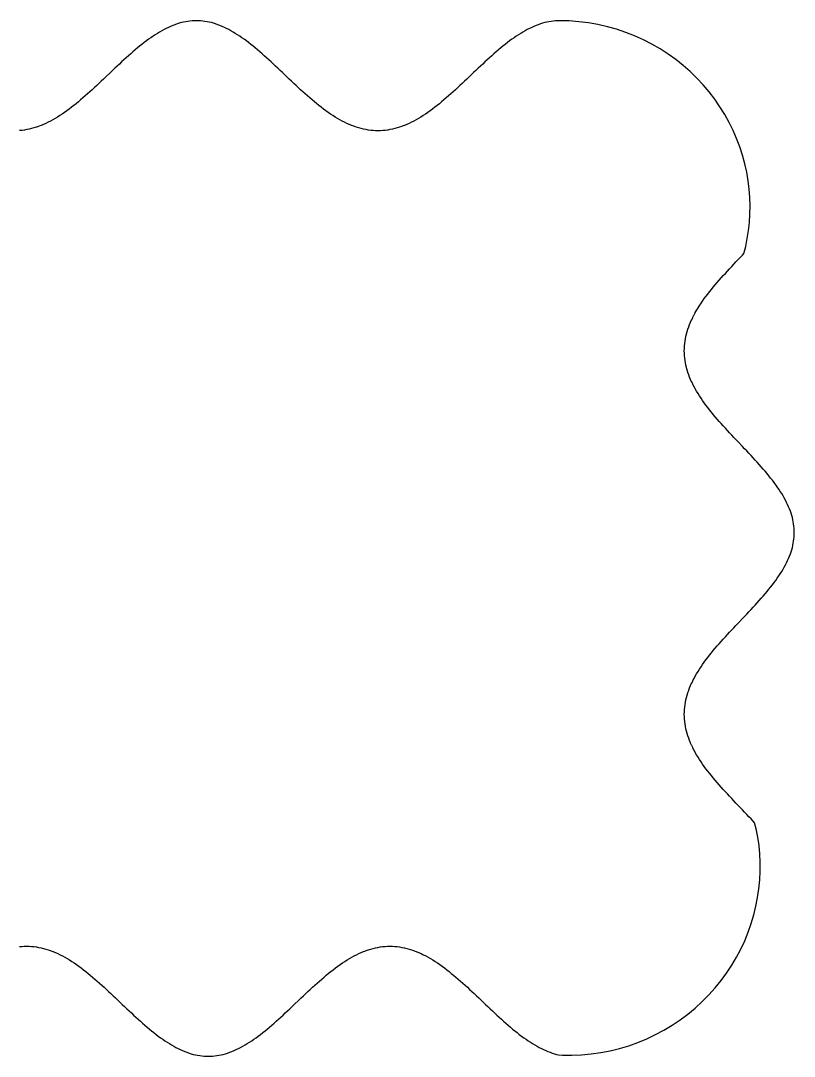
# Model space of a CAD drawing. Header units: metres. Extents: x -16.8 to 67.6, y -16.8 to 41.8.
# Drawn here: x 25.4 to 67.6, y -16.8 to 39.7 of the extents above; entities that cross this region are included whole.
import ezdxf

# ---------------------------------------------------------------- set-up
doc = ezdxf.new("R2010")
doc.units = ezdxf.units.M

msp = doc.modelspace()

# ---------------------------------------------------------------- linework, layer by layer
for p, q in [((34.1662, 39.5537), (34.0482, 39.5211)), ((34.2832, 39.5818), (34.1662, 39.5537)), ((34.4002, 39.6057), (34.2832, 39.5818)), ((34.5172, 39.6252), (34.4002, 39.6057)), ((34.6334, 39.6404), (34.5172, 39.6252)), ((34.7502, 39.6512), (34.6334, 39.6404)), ((34.8668, 39.6578), (34.7502, 39.6512)), ((34.983, 39.6599), (34.8668, 39.6578)), ((35.0993, 39.6578), (34.983, 39.6599)), ((35.2159, 39.6512), (35.0993, 39.6578)), ((35.3326, 39.6404), (35.2159, 39.6512)), ((35.4489, 39.6252), (35.3326, 39.6404)), ((35.5659, 39.6057), (35.4489, 39.6252)), ((35.6829, 39.5818), (35.5659, 39.6057)), ((35.7999, 39.5537), (35.6829, 39.5818)), ((35.9175, 39.5212), (35.7999, 39.5537)), ((53.9832, 39.5537), (53.8651, 39.5211)), ((54.1001, 39.5818), (53.9832, 39.5537)), ((54.2172, 39.6057), (54.1001, 39.5818)), ((54.3342, 39.6252), (54.2172, 39.6057)), ((54.4504, 39.6404), (54.3342, 39.6252)), ((54.5671, 39.6512), (54.4504, 39.6404)), ((54.6837, 39.6578), (54.5671, 39.6512)), ((54.7994, 39.6599), (54.6837, 39.6578)), ((55.3263, 39.6468), (54.7994, 39.6599)), ((55.8517, 39.6074), (55.3263, 39.6468)), ((56.3735, 39.542), (55.8517, 39.6074)), ((56.8915, 39.4506), (56.3735, 39.542)), ((32.8589, 38.9712), (32.7379, 38.8947)), ((32.9789, 39.0435), (32.8589, 38.9712)), ((33.0987, 39.1123), (32.9789, 39.0435)), ((33.2191, 39.1778), (33.0987, 39.1123)), ((33.3378, 39.2387), (33.2191, 39.1778)), ((33.4573, 39.2961), (33.3378, 39.2387)), ((33.576, 39.3494), (33.4573, 39.2961)), ((33.6944, 39.3985), (33.576, 39.3494)), ((33.8128, 39.4436), (33.6944, 39.3985)), ((33.9313, 39.4847), (33.8128, 39.4436)), ((34.0482, 39.5211), (33.9313, 39.4847)), ((36.0352, 39.4845), (35.9175, 39.5212)), ((36.1533, 39.4436), (36.0352, 39.4845)), ((36.2717, 39.3985), (36.1533, 39.4436)), ((36.39, 39.3494), (36.2717, 39.3985)), ((36.5088, 39.2961), (36.39, 39.3494)), ((36.6283, 39.2387), (36.5088, 39.2961)), ((36.747, 39.1778), (36.6283, 39.2387)), ((36.8674, 39.1123), (36.747, 39.1778)), ((36.9872, 39.0435), (36.8674, 39.1123)), ((37.1071, 38.9712), (36.9872, 39.0435)), ((37.2281, 38.8947), (37.1071, 38.9712)), ((52.6759, 38.9712), (52.5549, 38.8947)), ((52.7958, 39.0435), (52.6759, 38.9712)), ((52.9156, 39.1123), (52.7958, 39.0435)), ((53.036, 39.1778), (52.9156, 39.1123)), ((53.1548, 39.2387), (53.036, 39.1778)), ((53.2742, 39.2961), (53.1548, 39.2387)), ((53.393, 39.3494), (53.2742, 39.2961)), ((53.5113, 39.3985), (53.393, 39.3494)), ((53.6297, 39.4436), (53.5113, 39.3985)), ((53.7482, 39.4847), (53.6297, 39.4436)), ((53.8651, 39.5211), (53.7482, 39.4847)), ((57.4033, 39.3337), (56.8915, 39.4506)), ((57.9081, 39.1917), (57.4033, 39.3337)), ((58.4044, 39.0249), (57.9081, 39.1917)), ((58.8907, 38.8341), (58.4044, 39.0249)), ((32.1323, 38.4647), (32.0105, 38.3697)), ((32.2543, 38.5573), (32.1323, 38.4647)), ((32.3755, 38.6463), (32.2543, 38.5573)), ((32.4964, 38.7323), (32.3755, 38.6463)), ((32.6176, 38.8154), (32.4964, 38.7323)), ((32.7379, 38.8947), (32.6176, 38.8154)), ((37.3485, 38.8154), (37.2281, 38.8947)), ((37.4697, 38.7323), (37.3485, 38.8154)), ((37.5906, 38.6463), (37.4697, 38.7323)), ((37.7117, 38.5573), (37.5906, 38.6463)), ((37.8338, 38.4647), (37.7117, 38.5573)), ((37.9556, 38.3697), (37.8338, 38.4647)), ((51.9492, 38.4647), (51.8275, 38.3697)), ((52.0713, 38.5573), (51.9492, 38.4647)), ((52.1925, 38.6463), (52.0713, 38.5573)), ((52.3134, 38.7323), (52.1925, 38.6463)), ((52.4345, 38.8154), (52.3134, 38.7323)), ((52.5549, 38.8947), (52.4345, 38.8154)), ((59.3661, 38.6198), (58.8907, 38.8341)), ((59.8286, 38.3829), (59.3661, 38.6198)), ((31.3988, 37.8573), (31.2772, 37.7496)), ((31.5219, 37.9646), (31.3988, 37.8573)), ((31.6441, 38.0692), (31.5219, 37.9646)), ((31.7671, 38.1723), (31.6441, 38.0692)), ((31.8888, 38.2722), (31.7671, 38.1723)), ((32.0105, 38.3697), (31.8888, 38.2722)), ((38.0773, 38.2722), (37.9556, 38.3697)), ((38.1989, 38.1723), (38.0773, 38.2722)), ((38.322, 38.0692), (38.1989, 38.1723)), ((38.4441, 37.9646), (38.322, 38.0692)), ((38.5673, 37.8573), (38.4441, 37.9646)), ((38.689, 37.7495), (38.5673, 37.8573)), ((51.2157, 37.8573), (51.0941, 37.7496)), ((51.3389, 37.9646), (51.2157, 37.8573)), ((51.4611, 38.0692), (51.3389, 37.9646)), ((51.5841, 38.1723), (51.4611, 38.0692)), ((51.7058, 38.2722), (51.5841, 38.1723)), ((51.8275, 38.3697), (51.7058, 38.2722)), ((60.278, 38.1238), (59.8286, 38.3829)), ((60.7124, 37.8438), (60.278, 38.1238)), ((61.1308, 37.5438), (60.7124, 37.8438)), ((30.7842, 37.2987), (30.6609, 37.1833)), ((30.9074, 37.4132), (30.7842, 37.2987)), ((31.0312, 37.5271), (30.9074, 37.4132)), ((31.1533, 37.6383), (31.0312, 37.5271)), ((31.2772, 37.7496), (31.1533, 37.6383)), ((38.8127, 37.6383), (38.689, 37.7495)), ((38.9348, 37.5271), (38.8127, 37.6383)), ((39.0587, 37.4132), (38.9348, 37.5271)), ((39.1819, 37.2987), (39.0587, 37.4132)), ((39.3052, 37.1833), (39.1819, 37.2987)), ((50.6012, 37.2987), (50.4779, 37.1833)), ((50.7243, 37.4132), (50.6012, 37.2987)), ((50.8482, 37.5271), (50.7243, 37.4132)), ((50.9703, 37.6383), (50.8482, 37.5271)), ((51.0941, 37.7496), (50.9703, 37.6383)), ((61.5326, 37.2245), (61.1308, 37.5438)), ((30.2904, 36.8327), (30.0426, 36.5972)), ((30.414, 36.9501), (30.2904, 36.8327)), ((30.5375, 37.067), (30.414, 36.9501)), ((30.6609, 37.1833), (30.5375, 37.067)), ((39.4286, 37.067), (39.3052, 37.1833)), ((39.5521, 36.9501), (39.4286, 37.067)), ((39.6757, 36.8327), (39.5521, 36.9501)), ((39.9233, 36.5973), (39.6757, 36.8327)), ((50.1073, 36.8327), (49.8596, 36.5972)), ((50.2309, 36.9501), (50.1073, 36.8327)), ((50.3545, 37.067), (50.2309, 36.9501)), ((50.4779, 37.1833), (50.3545, 37.067)), ((61.9167, 36.8871), (61.5326, 37.2245)), ((62.2819, 36.5329), (61.9167, 36.8871)), ((29.6701, 36.2447), (29.5456, 36.1282)), ((29.7944, 36.3618), (29.6701, 36.2447)), ((29.9186, 36.4794), (29.7944, 36.3618)), ((30.0426, 36.5972), (29.9186, 36.4794)), ((40.0473, 36.4796), (39.9233, 36.5973)), ((40.1714, 36.3621), (40.0473, 36.4796)), ((40.2955, 36.2451), (40.1714, 36.3621)), ((40.4199, 36.1287), (40.2955, 36.2451)), ((49.487, 36.2447), (49.3626, 36.1282)), ((49.6113, 36.3618), (49.487, 36.2447)), ((49.7355, 36.4794), (49.6113, 36.3618)), ((49.8596, 36.5972), (49.7355, 36.4794)), ((62.628, 36.1625), (62.2819, 36.5329)), ((62.9536, 35.7779), (62.628, 36.1625)), ((29.0467, 35.6719), (28.9216, 35.5612)), ((29.1716, 35.7842), (29.0467, 35.6719)), ((29.2964, 35.8978), (29.1716, 35.7842)), ((29.4211, 36.0125), (29.2964, 35.8978)), ((29.5456, 36.1282), (29.4211, 36.0125)), ((40.5443, 36.0131), (40.4199, 36.1287)), ((40.6688, 35.8985), (40.5443, 36.0131)), ((40.7935, 35.785), (40.6688, 35.8985)), ((40.9183, 35.6729), (40.7935, 35.785)), ((41.0432, 35.5622), (40.9183, 35.6729)), ((48.8636, 35.6719), (48.7386, 35.5612)), ((48.9886, 35.7842), (48.8636, 35.6719)), ((49.1134, 35.8978), (48.9886, 35.7842)), ((49.2381, 36.0125), (49.1134, 35.8978)), ((49.3626, 36.1282), (49.2381, 36.0125)), ((63.2586, 35.3795), (62.9536, 35.7779)), ((28.294, 35.0356), (28.168, 34.9373)), ((28.4198, 35.1364), (28.294, 35.0356)), ((28.5455, 35.2395), (28.4198, 35.1364)), ((28.6711, 35.3448), (28.5455, 35.2395)), ((28.7964, 35.4521), (28.6711, 35.3448)), ((28.9216, 35.5612), (28.7964, 35.4521)), ((41.1683, 35.4532), (41.0432, 35.5622)), ((41.2935, 35.3461), (41.1683, 35.4532)), ((41.4189, 35.2409), (41.2935, 35.3461)), ((41.5444, 35.1379), (41.4189, 35.2409)), ((41.6701, 35.0372), (41.5444, 35.1379)), ((41.7959, 34.939), (41.6701, 35.0372)), ((48.111, 35.0356), (47.9849, 34.9373)), ((48.2368, 35.1364), (48.111, 35.0356)), ((48.3625, 35.2395), (48.2368, 35.1364)), ((48.488, 35.3448), (48.3625, 35.2395)), ((48.6134, 35.4521), (48.488, 35.3448)), ((48.7386, 35.5612), (48.6134, 35.4521)), ((63.5422, 34.969), (63.2586, 35.3795)), ((27.5347, 34.4879), (27.4108, 34.4097)), ((27.5379, 34.4901), (27.5347, 34.4879)), ((27.6618, 34.5717), (27.5379, 34.4901)), ((27.6648, 34.5737), (27.6618, 34.5717)), ((27.7886, 34.6586), (27.6648, 34.5737)), ((27.7914, 34.6606), (27.7886, 34.6586)), ((27.9153, 34.7487), (27.7914, 34.6606)), ((27.9179, 34.7505), (27.9153, 34.7487)), ((28.0441, 34.8434), (27.9179, 34.7505)), ((28.168, 34.9373), (28.0441, 34.8434)), ((41.922, 34.8434), (41.7959, 34.939)), ((42.0482, 34.7505), (41.922, 34.8434)), ((42.0508, 34.7487), (42.0482, 34.7505)), ((42.1747, 34.6606), (42.0508, 34.7487)), ((42.1774, 34.6586), (42.1747, 34.6606)), ((42.3013, 34.5737), (42.1774, 34.6586)), ((42.3043, 34.5717), (42.3013, 34.5737)), ((42.4282, 34.4901), (42.3043, 34.5717)), ((42.4314, 34.4879), (42.4282, 34.4901)), ((42.5553, 34.4097), (42.4314, 34.4879)), ((47.3516, 34.4879), (47.2278, 34.4097)), ((47.3549, 34.4901), (47.3516, 34.4879)), ((47.4787, 34.5717), (47.3549, 34.4901)), ((47.4817, 34.5737), (47.4787, 34.5717)), ((47.6056, 34.6586), (47.4817, 34.5737)), ((47.6084, 34.6606), (47.6056, 34.6586)), ((47.7322, 34.7487), (47.6084, 34.6606)), ((47.7348, 34.7505), (47.7322, 34.7487)), ((47.8611, 34.8434), (47.7348, 34.7505)), ((47.9849, 34.9373), (47.8611, 34.8434)), ((63.804, 34.5475), (63.5422, 34.969)), ((64.0433, 34.1168), (63.804, 34.5475)), ((26.3786, 33.8994), (26.2548, 33.8564)), ((26.3844, 33.9015), (26.3786, 33.8994)), ((26.5082, 33.9487), (26.3844, 33.9015)), ((26.5137, 33.9508), (26.5082, 33.9487)), ((26.6375, 34.0022), (26.5137, 33.9508)), ((26.6427, 34.0045), (26.6375, 34.0022)), ((26.7665, 34.06), (26.6427, 34.0045)), ((26.7714, 34.0623), (26.7665, 34.06)), ((26.8952, 34.1218), (26.7714, 34.0623)), ((26.8998, 34.1241), (26.8952, 34.1218)), ((27.0237, 34.1876), (26.8998, 34.1241)), ((27.028, 34.1899), (27.0237, 34.1876)), ((27.1518, 34.2572), (27.028, 34.1899)), ((27.1558, 34.2595), (27.1518, 34.2572)), ((27.2797, 34.3306), (27.1558, 34.2595)), ((27.2834, 34.3328), (27.2797, 34.3306)), ((27.4073, 34.4075), (27.2834, 34.3328)), ((27.4108, 34.4097), (27.4073, 34.4075)), ((42.5588, 34.4075), (42.5553, 34.4097)), ((42.6826, 34.3328), (42.5588, 34.4075)), ((42.6864, 34.3306), (42.6826, 34.3328)), ((42.8102, 34.2595), (42.6864, 34.3306)), ((42.8143, 34.2572), (42.8102, 34.2595)), ((42.9381, 34.1899), (42.8143, 34.2572)), ((42.9424, 34.1876), (42.9381, 34.1899)), ((43.0663, 34.1241), (42.9424, 34.1876)), ((43.0708, 34.1218), (43.0663, 34.1241)), ((43.1947, 34.0623), (43.0708, 34.1218)), ((43.1996, 34.06), (43.1947, 34.0623)), ((43.3234, 34.0045), (43.1996, 34.06)), ((43.3286, 34.0022), (43.3234, 34.0045)), ((43.4524, 33.9508), (43.3286, 34.0022)), ((43.4579, 33.9487), (43.4524, 33.9508)), ((43.5817, 33.9015), (43.4579, 33.9487)), ((43.5875, 33.8994), (43.5817, 33.9015)), ((43.7113, 33.8564), (43.5875, 33.8994)), ((46.1956, 33.8994), (46.0717, 33.8564)), ((46.2013, 33.9015), (46.1956, 33.8994)), ((46.3252, 33.9487), (46.2013, 33.9015)), ((46.3306, 33.9508), (46.3252, 33.9487)), ((46.4545, 34.0022), (46.3306, 33.9508)), ((46.4596, 34.0045), (46.4545, 34.0022)), ((46.5835, 34.06), (46.4596, 34.0045)), ((46.5883, 34.0623), (46.5835, 34.06)), ((46.7122, 34.1218), (46.5883, 34.0623)), ((46.7168, 34.1241), (46.7122, 34.1218)), ((46.8406, 34.1876), (46.7168, 34.1241)), ((46.8449, 34.1899), (46.8406, 34.1876)), ((46.9688, 34.2572), (46.8449, 34.1899)), ((46.9728, 34.2595), (46.9688, 34.2572)), ((47.0966, 34.3306), (46.9728, 34.2595)), ((47.1004, 34.3328), (47.0966, 34.3306)), ((47.2243, 34.4075), (47.1004, 34.3328)), ((47.2278, 34.4097), (47.2243, 34.4075)), ((64.2604, 33.6771), (64.0433, 34.1168)), ((25.4647, 33.6816), (25.3408, 33.6701)), ((25.472, 33.6825), (25.4647, 33.6816)), ((25.5958, 33.6986), (25.472, 33.6825)), ((25.603, 33.6997), (25.5958, 33.6986)), ((25.7268, 33.7204), (25.603, 33.6997)), ((25.7338, 33.7217), (25.7268, 33.7204)), ((25.8577, 33.7469), (25.7338, 33.7217)), ((25.8644, 33.7484), (25.8577, 33.7469)), ((25.9882, 33.7782), (25.8644, 33.7484)), ((25.9948, 33.7798), (25.9882, 33.7782)), ((26.1186, 33.814), (25.9948, 33.7798)), ((26.1249, 33.8159), (26.1186, 33.814)), ((26.2488, 33.8545), (26.1249, 33.8159)), ((26.2548, 33.8564), (26.2488, 33.8545)), ((43.7173, 33.8545), (43.7113, 33.8564)), ((43.8412, 33.8159), (43.7173, 33.8545)), ((43.8474, 33.814), (43.8412, 33.8159)), ((43.9713, 33.7798), (43.8474, 33.814)), ((43.9778, 33.7782), (43.9713, 33.7798)), ((44.1017, 33.7484), (43.9778, 33.7782)), ((44.1084, 33.7469), (44.1017, 33.7484)), ((44.2323, 33.7217), (44.1084, 33.7469)), ((44.2393, 33.7204), (44.2323, 33.7217)), ((44.3631, 33.6997), (44.2393, 33.7204)), ((44.3702, 33.6986), (44.3631, 33.6997)), ((44.4941, 33.6825), (44.3702, 33.6986)), ((44.5014, 33.6816), (44.4941, 33.6825)), ((44.6252, 33.6701), (44.5014, 33.6816)), ((44.6326, 33.6696), (44.6252, 33.6701)), ((44.7565, 33.6626), (44.6326, 33.6696)), ((44.7639, 33.6623), (44.7565, 33.6626)), ((44.8878, 33.66), (44.7639, 33.6623)), ((44.8952, 33.66), (44.8878, 33.66)), ((45.0191, 33.6623), (44.8952, 33.66)), ((45.0266, 33.6626), (45.0191, 33.6623)), ((45.1504, 33.6696), (45.0266, 33.6626)), ((45.1578, 33.6701), (45.1504, 33.6696)), ((45.2816, 33.6816), (45.1578, 33.6701)), ((45.2889, 33.6825), (45.2816, 33.6816)), ((45.4128, 33.6986), (45.2889, 33.6825)), ((45.4199, 33.6997), (45.4128, 33.6986)), ((45.5438, 33.7204), (45.4199, 33.6997)), ((45.5508, 33.7217), (45.5438, 33.7204)), ((45.6746, 33.7469), (45.5508, 33.7217)), ((45.6813, 33.7484), (45.6746, 33.7469)), ((45.8052, 33.7782), (45.6813, 33.7484)), ((45.8117, 33.7798), (45.8052, 33.7782)), ((45.9356, 33.814), (45.8117, 33.7798)), ((45.9419, 33.8159), (45.9356, 33.814)), ((46.0657, 33.8545), (45.9419, 33.8159)), ((46.0717, 33.8564), (46.0657, 33.8545)), ((64.4547, 33.2307), (64.2604, 33.6771)), ((64.6259, 32.7786), (64.4547, 33.2307)), ((64.7743, 32.3217), (64.6259, 32.7786)), ((64.8996, 31.8624), (64.7743, 32.3217)), ((65.0022, 31.4002), (64.8996, 31.8624)), ((65.082, 30.9379), (65.0022, 31.4002)), ((65.1393, 30.4761), (65.082, 30.9379)), ((65.1747, 30.0157), (65.1393, 30.4761)), ((65.1882, 29.5586), (65.1747, 30.0157)), ((65.1805, 29.1054), (65.1882, 29.5586)), ((65.152, 28.6571), (65.1805, 29.1054)), ((65.1033, 28.2145), (65.152, 28.6571)), ((64.9479, 27.3518), (65.035, 27.7793)), ((65.035, 27.7793), (65.1033, 28.2145)), ((64.8528, 26.9741), (64.9479, 27.3518)), ((64.4196, 26.5081), (64.5373, 26.6321)), ((64.5373, 26.6321), (64.7691, 26.8759)), ((64.7691, 26.8759), (64.8528, 26.9741)), ((63.8385, 25.8866), (63.9531, 26.0111)), ((63.9531, 26.0111), (64.0687, 26.1355)), ((64.0687, 26.1355), (64.1851, 26.2599)), ((64.1851, 26.2599), (64.3021, 26.3841)), ((64.3021, 26.3841), (64.4196, 26.5081)), ((63.3932, 25.3871), (63.5022, 25.5122)), ((63.5022, 25.5122), (63.6129, 25.6371)), ((63.6129, 25.6371), (63.725, 25.7619)), ((63.725, 25.7619), (63.8385, 25.8866)), ((62.879, 24.7595), (62.9772, 24.8853)), ((62.9772, 24.8853), (63.0779, 25.011)), ((63.0779, 25.011), (63.1809, 25.1366)), ((63.1809, 25.1366), (63.2861, 25.2619)), ((63.2861, 25.2619), (63.3932, 25.3871)), ((62.5137, 24.2541), (62.5986, 24.378)), ((62.5986, 24.378), (62.6905, 24.5072)), ((62.6905, 24.5072), (62.7816, 24.631)), ((62.7816, 24.631), (62.879, 24.7595)), ((62.1299, 23.6173), (62.1972, 23.7411)), ((62.1972, 23.7411), (62.1995, 23.7452)), ((62.1995, 23.7452), (62.2706, 23.869)), ((62.2706, 23.869), (62.2728, 23.8728)), ((62.2728, 23.8728), (62.3475, 23.9966)), ((62.3475, 23.9966), (62.3497, 24.0002)), ((62.3497, 24.0002), (62.428, 24.124)), ((62.428, 24.124), (62.43, 24.1272)), ((62.43, 24.1272), (62.5117, 24.2511)), ((62.5117, 24.2511), (62.5137, 24.2541)), ((61.8908, 23.103), (61.9422, 23.2269)), ((61.9422, 23.2269), (61.9445, 23.232)), ((61.9445, 23.232), (62, 23.3559)), ((62, 23.3559), (62.0023, 23.3607)), ((62.0023, 23.3607), (62.0618, 23.4846)), ((62.0618, 23.4846), (62.0641, 23.4892)), ((62.0641, 23.4892), (62.1276, 23.613)), ((62.1276, 23.613), (62.1299, 23.6173)), ((61.7182, 22.5776), (61.7198, 22.5841)), ((61.7198, 22.5841), (61.754, 22.708)), ((61.754, 22.708), (61.7559, 22.7142)), ((61.7559, 22.7142), (61.7945, 22.8381)), ((61.7945, 22.8381), (61.7964, 22.8441)), ((61.7964, 22.8441), (61.8394, 22.968)), ((61.8394, 22.968), (61.8415, 22.9737)), ((61.8415, 22.9737), (61.8887, 23.0975)), ((61.8887, 23.0975), (61.8908, 23.103)), ((61.6101, 21.9302), (61.6216, 22.054)), ((61.6216, 22.054), (61.6225, 22.0613)), ((61.6225, 22.0613), (61.6386, 22.1852)), ((61.6386, 22.1852), (61.6397, 22.1923)), ((61.6397, 22.1923), (61.6604, 22.3162)), ((61.6604, 22.3162), (61.6617, 22.3232)), ((61.6617, 22.3232), (61.6869, 22.447)), ((61.6869, 22.447), (61.6884, 22.4537)), ((61.6884, 22.4537), (61.7182, 22.5776)), ((61.6, 21.6676), (61.6023, 21.7915)), ((61.6, 21.6602), (61.6, 21.6676)), ((61.6023, 21.5363), (61.6, 21.6602)), ((61.6023, 21.7915), (61.6026, 21.7989)), ((61.6026, 21.5289), (61.6023, 21.5363)), ((61.6026, 21.7989), (61.6095, 21.9228)), ((61.6095, 21.405), (61.6026, 21.5289)), ((61.6095, 21.9228), (61.6101, 21.9302)), ((61.6101, 21.3976), (61.6095, 21.405)), ((61.6216, 21.2738), (61.6101, 21.3976)), ((61.6225, 21.2665), (61.6216, 21.2738)), ((61.6386, 21.1426), (61.6225, 21.2665)), ((61.6397, 21.1355), (61.6386, 21.1426)), ((61.6604, 21.0116), (61.6397, 21.1355)), ((61.6617, 21.0047), (61.6604, 21.0116)), ((61.6869, 20.8808), (61.6617, 21.0047)), ((61.6884, 20.8741), (61.6869, 20.8808)), ((61.7182, 20.7502), (61.6884, 20.8741)), ((61.7198, 20.7437), (61.7182, 20.7502)), ((61.754, 20.6198), (61.7198, 20.7437)), ((61.7559, 20.6136), (61.754, 20.6198)), ((61.7945, 20.4897), (61.7559, 20.6136)), ((61.7964, 20.4837), (61.7945, 20.4897)), ((61.8394, 20.3598), (61.7964, 20.4837)), ((61.8415, 20.3541), (61.8394, 20.3598)), ((61.8887, 20.2303), (61.8415, 20.3541)), ((61.8908, 20.2248), (61.8887, 20.2303)), ((61.9422, 20.101), (61.8908, 20.2248)), ((61.9445, 20.0958), (61.9422, 20.101)), ((62, 19.9719), (61.9445, 20.0958)), ((62.0023, 19.9671), (62, 19.9719)), ((62.0618, 19.8432), (62.0023, 19.9671)), ((62.0641, 19.8386), (62.0618, 19.8432)), ((62.1276, 19.7148), (62.0641, 19.8386)), ((62.1299, 19.7105), (62.1276, 19.7148)), ((62.1972, 19.5867), (62.1299, 19.7105)), ((62.1995, 19.5826), (62.1972, 19.5867)), ((62.2706, 19.4588), (62.1995, 19.5826)), ((62.2728, 19.455), (62.2706, 19.4588)), ((62.3475, 19.3312), (62.2728, 19.455)), ((62.3497, 19.3277), (62.3475, 19.3312)), ((62.428, 19.2038), (62.3497, 19.3277)), ((62.43, 19.2006), (62.428, 19.2038)), ((62.5117, 19.0767), (62.43, 19.2006)), ((62.5137, 19.0737), (62.5117, 19.0767)), ((62.5986, 18.9498), (62.5137, 19.0737)), ((62.6905, 18.8206), (62.5986, 18.9498)), ((62.7816, 18.6968), (62.6905, 18.8206)), ((62.879, 18.5683), (62.7816, 18.6968)), ((62.9756, 18.4445), (62.879, 18.5683)), ((63.0764, 18.3186), (62.9756, 18.4445)), ((63.1795, 18.1929), (63.0764, 18.3186)), ((63.2848, 18.0674), (63.1795, 18.1929)), ((63.392, 17.942), (63.2848, 18.0674)), ((63.5012, 17.8168), (63.392, 17.942)), ((63.6119, 17.6918), (63.5012, 17.8168)), ((63.7242, 17.5668), (63.6119, 17.6918)), ((63.8378, 17.442), (63.7242, 17.5668)), ((63.9525, 17.3174), (63.8378, 17.442)), ((64.0682, 17.1928), (63.9525, 17.3174)), ((64.1847, 17.0684), (64.0682, 17.1928)), ((64.3018, 16.9441), (64.1847, 17.0684)), ((64.4194, 16.8199), (64.3018, 16.9441)), ((64.5372, 16.6958), (64.4194, 16.8199)), ((64.7728, 16.448), (64.5372, 16.6958)), ((64.8903, 16.3242), (64.7728, 16.448)), ((65.0074, 16.2006), (64.8903, 16.3242)), ((65.1237, 16.0771), (65.0074, 16.2006)), ((65.2387, 15.9543), (65.1237, 16.0771)), ((65.3532, 15.8311), (65.2387, 15.9543)), ((65.4671, 15.7072), (65.3532, 15.8311)), ((65.5791, 15.5842), (65.4671, 15.7072)), ((65.6896, 15.4613), (65.5791, 15.5842)), ((65.7973, 15.3397), (65.6896, 15.4613)), ((65.9045, 15.2167), (65.7973, 15.3397)), ((66.0094, 15.0941), (65.9045, 15.2167)), ((66.1122, 14.9715), (66.0094, 15.0941)), ((66.2122, 14.8496), (66.1122, 14.9715)), ((66.3097, 14.7279), (66.2122, 14.8496)), ((66.4047, 14.6062), (66.3097, 14.7279)), ((66.4973, 14.4841), (66.4047, 14.6062)), ((66.5863, 14.3629), (66.4973, 14.4841)), ((66.6723, 14.242), (66.5863, 14.3629)), ((66.7554, 14.1209), (66.6723, 14.242)), ((66.8347, 14.0005), (66.7554, 14.1209)), ((66.9112, 13.8795), (66.8347, 14.0005)), ((66.9835, 13.7596), (66.9112, 13.8795)), ((67.0523, 13.6398), (66.9835, 13.7596)), ((67.1178, 13.5194), (67.0523, 13.6398)), ((67.1787, 13.4007), (67.1178, 13.5194)), ((67.2361, 13.2812), (67.1787, 13.4007)), ((67.2894, 13.1624), (67.2361, 13.2812)), ((67.3386, 13.0439), (67.2894, 13.1624)), ((67.3837, 12.9256), (67.3386, 13.0439)), ((67.4246, 12.8075), (67.3837, 12.9256)), ((67.4611, 12.6903), (67.4246, 12.8075)), ((67.4937, 12.5723), (67.4611, 12.6903)), ((67.5218, 12.4553), (67.4937, 12.5723)), ((67.5457, 12.3383), (67.5218, 12.4553)), ((67.5652, 12.2213), (67.5457, 12.3383)), ((67.5804, 12.105), (67.5652, 12.2213)), ((67.5912, 11.9883), (67.5804, 12.105)), ((67.5978, 11.8717), (67.5912, 11.9883)), ((67.5999, 11.7554), (67.5978, 11.8717)), ((67.5652, 11.2896), (67.5804, 11.4058)), ((67.5804, 11.4058), (67.5912, 11.5226)), ((67.5912, 11.5226), (67.5978, 11.6392)), ((67.5978, 11.6392), (67.5999, 11.7554)), ((67.4246, 10.7034), (67.4611, 10.8205)), ((67.4611, 10.8205), (67.4937, 10.9386)), ((67.4937, 10.9386), (67.5218, 11.0556)), ((67.5218, 11.0556), (67.5457, 11.1726)), ((67.5457, 11.1726), (67.5652, 11.2896)), ((67.1787, 10.1102), (67.2361, 10.2296)), ((67.2361, 10.2296), (67.2894, 10.3484)), ((67.2894, 10.3484), (67.3386, 10.4669)), ((67.3386, 10.4669), (67.3837, 10.5853)), ((67.3837, 10.5853), (67.4246, 10.7034)), ((66.8347, 9.51033), (66.9112, 9.63133)), ((66.9112, 9.63133), (66.9835, 9.75124)), ((66.9835, 9.75124), (67.0523, 9.87108)), ((67.0523, 9.87108), (67.1178, 9.99146)), ((67.1178, 9.99146), (67.1787, 10.1102)), ((66.4973, 9.02673), (66.5863, 9.1479)), ((66.5863, 9.1479), (66.6723, 9.26881)), ((66.6723, 9.26881), (66.7554, 9.38997)), ((66.7554, 9.38997), (66.8347, 9.51033)), ((66.0094, 8.41678), (66.1122, 8.5394)), ((66.1122, 8.5394), (66.2122, 8.66121)), ((66.2122, 8.66121), (66.3097, 8.78288)), ((66.3097, 8.78288), (66.4047, 8.90468)), ((66.4047, 8.90468), (66.4973, 9.02673)), ((65.4671, 7.80362), (65.5783, 7.92572)), ((65.5783, 7.92572), (65.6896, 8.04958)), ((65.6896, 8.04958), (65.7973, 8.17114)), ((65.7973, 8.17114), (65.9045, 8.29417)), ((65.9045, 8.29417), (66.0094, 8.41678)), ((65.007, 7.30991), (65.1233, 7.4333)), ((65.1233, 7.4333), (65.2387, 7.55659)), ((65.2387, 7.55659), (65.3532, 7.67976)), ((65.3532, 7.67976), (65.4671, 7.80362)), ((64.4196, 6.69119), (64.5373, 6.81516)), ((64.5373, 6.81516), (64.7727, 7.06276)), ((64.7727, 7.06276), (64.8901, 7.18639)), ((64.8901, 7.18639), (65.007, 7.30991)), ((63.9531, 6.19417), (64.0687, 6.31859)), ((64.0687, 6.31859), (64.1851, 6.4429)), ((64.1851, 6.4429), (64.3021, 6.56711)), ((64.3021, 6.56711), (64.4196, 6.69119)), ((63.3932, 5.57018), (63.5022, 5.69522)), ((63.5022, 5.69522), (63.6129, 5.82016)), ((63.6129, 5.82016), (63.725, 5.94496)), ((63.725, 5.94496), (63.8385, 6.06963)), ((63.8385, 6.06963), (63.9531, 6.19417)), ((62.9772, 5.06837), (63.0779, 5.19406)), ((63.0779, 5.19406), (63.1809, 5.3196)), ((63.1809, 5.3196), (63.2861, 5.44495)), ((63.2861, 5.44495), (63.3932, 5.57018)), ((62.5137, 4.43718), (62.5986, 4.56104)), ((62.5986, 4.56104), (62.6905, 4.69023)), ((62.6905, 4.69023), (62.7816, 4.81409)), ((62.7816, 4.81409), (62.879, 4.94254)), ((62.879, 4.94254), (62.9772, 5.06837)), ((62.1995, 3.92822), (62.2706, 4.05208)), ((62.2706, 4.05208), (62.2728, 4.05582)), ((62.2728, 4.05582), (62.3475, 4.17967)), ((62.3475, 4.17967), (62.3497, 4.1832)), ((62.3497, 4.1832), (62.428, 4.30705)), ((62.428, 4.30705), (62.43, 4.31027)), ((62.43, 4.31027), (62.5117, 4.43413)), ((62.5117, 4.43413), (62.5137, 4.43718)), ((61.8908, 3.28604), (61.9422, 3.4099)), ((61.9422, 3.4099), (61.9445, 3.41505)), ((61.9445, 3.41505), (62, 3.53891)), ((62, 3.53891), (62.0023, 3.54375)), ((62.0023, 3.54375), (62.0618, 3.6676)), ((62.0618, 3.6676), (62.0641, 3.67221)), ((62.0641, 3.67221), (62.1276, 3.79607)), ((62.1276, 3.79607), (62.1299, 3.80034)), ((62.1299, 3.80034), (62.1972, 3.92419)), ((62.1972, 3.92419), (62.1995, 3.92822)), ((61.7198, 2.76717), (61.754, 2.89102)), ((61.754, 2.89102), (61.7559, 2.89729)), ((61.7559, 2.89729), (61.7945, 3.02115)), ((61.7945, 3.02115), (61.7964, 3.02716)), ((61.7964, 3.02716), (61.8394, 3.15102)), ((61.8394, 3.15102), (61.8415, 3.15674)), ((61.8415, 3.15674), (61.8887, 3.28059)), ((61.8887, 3.28059), (61.8908, 3.28604)), ((61.6225, 2.24437), (61.6386, 2.36823)), ((61.6386, 2.36823), (61.6397, 2.37535)), ((61.6397, 2.37535), (61.6604, 2.49921)), ((61.6604, 2.49921), (61.6617, 2.5062)), ((61.6617, 2.5062), (61.6869, 2.63005)), ((61.6869, 2.63005), (61.6884, 2.63678)), ((61.6884, 2.63678), (61.7182, 2.76064)), ((61.7182, 2.76064), (61.7198, 2.76717)), ((61.6, 1.85069), (61.6023, 1.97455)), ((61.6, 1.84322), (61.6, 1.85069)), ((61.6023, 1.71936), (61.6, 1.84322)), ((61.6023, 1.97455), (61.6026, 1.98198)), ((61.6026, 1.71193), (61.6023, 1.71936)), ((61.6026, 1.98198), (61.6095, 2.10583)), ((61.6095, 1.58807), (61.6026, 1.71193)), ((61.6095, 2.10583), (61.6101, 2.11324)), ((61.6101, 2.11324), (61.6216, 2.23709)), ((61.6216, 2.23709), (61.6225, 2.24437)), ((61.6101, 1.58067), (61.6095, 1.58807)), ((61.6216, 1.45682), (61.6101, 1.58067)), ((61.6225, 1.44954), (61.6216, 1.45682)), ((61.6386, 1.32567), (61.6225, 1.44954)), ((61.6397, 1.31854), (61.6386, 1.32567)), ((61.6604, 1.19469), (61.6397, 1.31854)), ((61.6617, 1.1877), (61.6604, 1.19469)), ((61.6869, 1.06384), (61.6617, 1.1877)), ((61.6884, 1.05711), (61.6869, 1.06384)), ((61.7182, 0.93326), (61.6884, 1.05711)), ((61.7198, 0.92673), (61.7182, 0.93326)), ((61.754, 0.80287), (61.7198, 0.92673)), ((61.7559, 0.7966), (61.754, 0.80287)), ((61.7945, 0.67275), (61.7559, 0.7966)), ((61.7964, 0.66673), (61.7945, 0.67275)), ((61.8394, 0.54288), (61.7964, 0.66673)), ((61.8415, 0.53716), (61.8394, 0.54288)), ((61.8887, 0.4133), (61.8415, 0.53716)), ((61.8908, 0.40785), (61.8887, 0.4133)), ((61.9422, 0.284), (61.8908, 0.40785)), ((61.9445, 0.27884), (61.9422, 0.284)), ((62, 0.15498), (61.9445, 0.27884)), ((62.0023, 0.15015), (62, 0.15498)), ((62.0618, 0.02629), (62.0023, 0.15015)), ((62.0641, 0.02168), (62.0618, 0.02629)), ((62.1276, -0.10216), (62.0641, 0.02168)), ((62.1299, -0.10643), (62.1276, -0.10216)), ((62.1972, -0.23029), (62.1299, -0.10643)), ((62.1995, -0.23431), (62.1972, -0.23029)), ((62.2706, -0.35817), (62.1995, -0.23431)), ((62.2728, -0.36191), (62.2706, -0.35817)), ((62.3475, -0.48576), (62.2728, -0.36191)), ((62.3497, -0.48929), (62.3475, -0.48576)), ((62.428, -0.61314), (62.3497, -0.48929)), ((62.43, -0.61636), (62.428, -0.61314)), ((62.5117, -0.74022), (62.43, -0.61636)), ((62.5137, -0.74327), (62.5117, -0.74022)), ((62.5986, -0.86713), (62.5137, -0.74327)), ((62.6905, -0.99632), (62.5986, -0.86713)), ((62.7816, -1.12018), (62.6905, -0.99632)), ((62.879, -1.24863), (62.7816, -1.12018)), ((62.9756, -1.37248), (62.879, -1.24863)), ((63.0764, -1.49832), (62.9756, -1.37248)), ((63.1795, -1.62401), (63.0764, -1.49832)), ((63.2848, -1.74954), (63.1795, -1.62401)), ((63.392, -1.87489), (63.2848, -1.74954)), ((63.5012, -2.00012), (63.392, -1.87489)), ((63.6119, -2.12517), (63.5012, -2.00012)), ((63.7242, -2.25011), (63.6119, -2.12517)), ((63.8378, -2.37491), (63.7242, -2.25011)), ((63.9525, -2.49957), (63.8378, -2.37491)), ((64.0682, -2.62411), (63.9525, -2.49957)), ((64.1847, -2.74854), (64.0682, -2.62411)), ((64.3018, -2.87285), (64.1847, -2.74854)), ((64.4194, -2.99704), (64.3018, -2.87285)), ((64.5372, -3.12112), (64.4194, -2.99704)), ((64.7728, -3.36894), (64.5372, -3.12112)), ((64.8903, -3.49269), (64.7728, -3.36894)), ((65.0074, -3.61632), (64.8903, -3.49269)), ((65.1237, -3.73985), (65.0074, -3.61632)), ((65.2387, -3.86269), (65.1237, -3.73985)), ((65.3532, -3.98586), (65.2387, -3.86269)), ((65.4346, -4.07434), (65.3532, -3.98586)), ((65.5263, -4.40289), (65.4346, -4.07434)), ((65.6108, -4.84875), (65.5263, -4.40289)), ((65.6754, -5.30566), (65.6108, -4.84875)), ((65.7187, -5.76907), (65.6754, -5.30566)), ((65.7403, -6.23775), (65.7187, -5.76907)), ((65.7161, -7.18684), (65.7396, -6.71082)), ((65.7396, -6.71082), (65.7403, -6.23775)), ((65.6696, -7.66466), (65.7161, -7.18684)), ((65.5997, -8.14301), (65.6696, -7.66466)), ((65.506, -8.62106), (65.5997, -8.14301)), ((65.3888, -9.09666), (65.506, -8.62106)), ((65.0828, -10.0371), (65.2477, -9.56921)), ((65.2477, -9.56921), (65.3888, -9.09666)), ((64.8941, -10.4991), (65.0828, -10.0371)), ((64.6822, -10.9535), (64.8941, -10.4991)), ((25.3353, -10.8216), (25.4592, -10.8101)), ((25.4592, -10.8101), (25.4665, -10.8096)), ((25.4665, -10.8096), (25.5904, -10.8026)), ((25.5904, -10.8026), (25.5978, -10.8023)), ((25.5978, -10.8023), (25.7217, -10.8)), ((25.7217, -10.8), (25.7292, -10.8)), ((25.7292, -10.8), (25.853, -10.8023)), ((25.853, -10.8023), (25.8605, -10.8026)), ((25.8605, -10.8026), (25.9843, -10.8096)), ((25.9843, -10.8096), (25.9917, -10.8101)), ((25.9917, -10.8101), (26.1156, -10.8216)), ((26.1156, -10.8216), (26.1228, -10.8225)), ((26.1228, -10.8225), (26.2467, -10.8386)), ((26.2467, -10.8386), (26.2538, -10.8397)), ((26.2538, -10.8397), (26.3777, -10.8604)), ((26.3777, -10.8604), (26.3847, -10.8617)), ((26.3847, -10.8617), (26.5085, -10.8869)), ((26.5085, -10.8869), (26.5153, -10.8884)), ((26.5153, -10.8884), (26.6391, -10.9182)), ((26.6391, -10.9182), (26.6456, -10.9198)), ((26.6456, -10.9198), (26.7695, -10.954)), ((26.7695, -10.954), (26.7758, -10.9559)), ((26.7758, -10.9559), (26.8996, -10.9945)), ((26.8996, -10.9945), (26.9056, -10.9964)), ((26.9056, -10.9964), (27.0295, -11.0394)), ((27.0295, -11.0394), (27.0352, -11.0415)), ((27.0352, -11.0415), (27.1591, -11.0887)), ((27.1591, -11.0887), (27.1645, -11.0908)), ((27.1645, -11.0908), (27.2884, -11.1422)), ((27.2884, -11.1422), (27.2935, -11.1445)), ((27.2935, -11.1445), (27.4174, -11.2)), ((27.4174, -11.2), (27.4222, -11.2023)), ((27.4222, -11.2023), (27.5461, -11.2618)), ((27.5461, -11.2618), (27.5507, -11.2641)), ((27.5507, -11.2641), (27.6745, -11.3276)), ((43.5933, -11.3276), (43.7171, -11.2641)), ((43.7171, -11.2641), (43.7217, -11.2618)), ((43.7217, -11.2618), (43.8456, -11.2023)), ((43.8456, -11.2023), (43.8504, -11.2)), ((43.8504, -11.2), (43.9743, -11.1445)), ((43.9743, -11.1445), (43.9794, -11.1422)), ((43.9794, -11.1422), (44.1033, -11.0908)), ((44.1033, -11.0908), (44.1087, -11.0887)), ((44.1087, -11.0887), (44.2326, -11.0415)), ((44.2326, -11.0415), (44.2383, -11.0394)), ((44.2383, -11.0394), (44.3622, -10.9964)), ((44.3622, -10.9964), (44.3682, -10.9945)), ((44.3682, -10.9945), (44.492, -10.9559)), ((44.492, -10.9559), (44.4983, -10.954)), ((44.4983, -10.954), (44.6222, -10.9198)), ((44.6222, -10.9198), (44.6287, -10.9182)), ((44.6287, -10.9182), (44.7525, -10.8884)), ((44.7525, -10.8884), (44.7593, -10.8869)), ((44.7593, -10.8869), (44.8831, -10.8617)), ((44.8831, -10.8617), (44.8901, -10.8604)), ((44.8901, -10.8604), (45.014, -10.8397)), ((45.014, -10.8397), (45.0211, -10.8386)), ((45.0211, -10.8386), (45.145, -10.8225)), ((45.145, -10.8225), (45.1523, -10.8216)), ((45.1523, -10.8216), (45.2761, -10.8101)), ((45.2761, -10.8101), (45.2835, -10.8096)), ((45.2835, -10.8096), (45.4073, -10.8026)), ((45.4073, -10.8026), (45.4148, -10.8023)), ((45.4148, -10.8023), (45.5387, -10.8)), ((45.5387, -10.8), (45.5461, -10.8)), ((45.5461, -10.8), (45.67, -10.8023)), ((45.67, -10.8023), (45.6774, -10.8026)), ((45.6774, -10.8026), (45.8013, -10.8096)), ((45.8013, -10.8096), (45.8087, -10.8101)), ((45.8087, -10.8101), (45.9325, -10.8216)), ((45.9325, -10.8216), (45.9398, -10.8225)), ((45.9398, -10.8225), (46.0637, -10.8386)), ((46.0637, -10.8386), (46.0708, -10.8397)), ((46.0708, -10.8397), (46.1946, -10.8604)), ((46.1946, -10.8604), (46.2016, -10.8617)), ((46.2016, -10.8617), (46.3255, -10.8869)), ((46.3255, -10.8869), (46.3322, -10.8884)), ((46.3322, -10.8884), (46.4561, -10.9182)), ((46.4561, -10.9182), (46.4626, -10.9198)), ((46.4626, -10.9198), (46.5865, -10.954)), ((46.5865, -10.954), (46.5927, -10.9559)), ((46.5927, -10.9559), (46.7166, -10.9945)), ((46.7166, -10.9945), (46.7226, -10.9964)), ((46.7226, -10.9964), (46.8464, -11.0394)), ((46.8464, -11.0394), (46.8522, -11.0415)), ((46.8522, -11.0415), (46.976, -11.0887)), ((46.976, -11.0887), (46.9815, -11.0908)), ((46.9815, -11.0908), (47.1053, -11.1422)), ((47.1053, -11.1422), (47.1105, -11.1445)), ((47.1105, -11.1445), (47.2343, -11.2)), ((47.2343, -11.2), (47.2392, -11.2023)), ((47.2392, -11.2023), (47.3631, -11.2618)), ((47.3631, -11.2618), (47.3676, -11.2641)), ((47.3676, -11.2641), (47.4915, -11.3276)), ((64.4469, -11.3995), (64.6822, -10.9535)), ((27.6745, -11.3276), (27.6788, -11.3299)), ((27.6788, -11.3299), (27.8027, -11.3972)), ((27.8027, -11.3972), (27.8067, -11.3995)), ((27.8067, -11.3995), (27.9306, -11.4706)), ((27.9306, -11.4706), (27.9343, -11.4728)), ((27.9343, -11.4728), (28.0582, -11.5475)), ((28.0582, -11.5475), (28.0617, -11.5497)), ((28.0617, -11.5497), (28.1855, -11.6279)), ((28.1855, -11.6279), (28.1888, -11.6301)), ((28.1888, -11.6301), (28.3126, -11.7117)), ((28.3126, -11.7117), (28.3156, -11.7137)), ((28.3156, -11.7137), (28.4395, -11.7986)), ((28.4395, -11.7986), (28.4423, -11.8006)), ((28.4423, -11.8006), (28.5661, -11.8887)), ((42.7017, -11.8887), (42.8255, -11.8006)), ((42.8255, -11.8006), (42.8283, -11.7986)), ((42.8283, -11.7986), (42.9522, -11.7137)), ((42.9522, -11.7137), (42.9552, -11.7117)), ((42.9552, -11.7117), (43.079, -11.6301)), ((43.079, -11.6301), (43.0823, -11.6279)), ((43.0823, -11.6279), (43.2061, -11.5497)), ((43.2061, -11.5497), (43.2096, -11.5475)), ((43.2096, -11.5475), (43.3335, -11.4728)), ((43.3335, -11.4728), (43.3372, -11.4706)), ((43.3372, -11.4706), (43.4611, -11.3995)), ((43.4611, -11.3995), (43.4651, -11.3972)), ((43.4651, -11.3972), (43.589, -11.3299)), ((43.589, -11.3299), (43.5933, -11.3276)), ((47.4915, -11.3276), (47.4958, -11.3299)), ((47.4958, -11.3299), (47.6196, -11.3972)), ((47.6196, -11.3972), (47.6237, -11.3995)), ((47.6237, -11.3995), (47.7475, -11.4706)), ((47.7475, -11.4706), (47.7513, -11.4728)), ((47.7513, -11.4728), (47.8751, -11.5475)), ((47.8751, -11.5475), (47.8786, -11.5497)), ((47.8786, -11.5497), (48.0025, -11.6279)), ((48.0025, -11.6279), (48.0057, -11.6301)), ((48.0057, -11.6301), (48.1296, -11.7117)), ((48.1296, -11.7117), (48.1326, -11.7137)), ((48.1326, -11.7137), (48.2565, -11.7986)), ((48.2565, -11.7986), (48.2592, -11.8006)), ((48.2592, -11.8006), (48.3831, -11.8887)), ((63.9082, -12.2601), (64.1887, -11.8356)), ((64.1887, -11.8356), (64.4469, -11.3995)), ((28.5661, -11.8887), (28.5687, -11.8905)), ((28.5687, -11.8905), (28.695, -11.9834)), ((28.695, -11.9834), (28.821, -12.079)), ((28.821, -12.079), (28.9469, -12.1772)), ((28.9469, -12.1772), (29.0726, -12.2779)), ((29.0726, -12.2779), (29.1981, -12.3809)), ((29.1981, -12.3809), (29.3234, -12.4861)), ((41.9459, -12.4848), (42.0714, -12.3795)), ((42.0714, -12.3795), (42.1971, -12.2764)), ((42.1971, -12.2764), (42.3229, -12.1756)), ((42.3229, -12.1756), (42.449, -12.0773)), ((42.449, -12.0773), (42.5728, -11.9834)), ((42.5728, -11.9834), (42.6991, -11.8905)), ((42.6991, -11.8905), (42.7017, -11.8887)), ((48.3831, -11.8887), (48.3857, -11.8905)), ((48.3857, -11.8905), (48.5119, -11.9834)), ((48.5119, -11.9834), (48.638, -12.079)), ((48.638, -12.079), (48.7638, -12.1772)), ((48.7638, -12.1772), (48.8895, -12.2779)), ((48.8895, -12.2779), (49.015, -12.3809)), ((49.015, -12.3809), (49.1404, -12.4861)), ((63.6058, -12.6724), (63.9082, -12.2601)), ((29.3234, -12.4861), (29.4486, -12.5932)), ((29.4486, -12.5932), (29.5737, -12.7022)), ((29.5737, -12.7022), (29.6986, -12.8129)), ((29.6986, -12.8129), (29.8234, -12.925)), ((29.8234, -12.925), (29.9481, -13.0385)), ((41.3205, -13.0378), (41.4453, -12.9242)), ((41.4453, -12.9242), (41.5703, -12.8119)), ((41.5703, -12.8119), (41.6953, -12.7012)), ((41.6953, -12.7012), (41.8205, -12.5921)), ((41.8205, -12.5921), (41.9459, -12.4848)), ((49.1404, -12.4861), (49.2656, -12.5932)), ((49.2656, -12.5932), (49.3907, -12.7022)), ((49.3907, -12.7022), (49.5156, -12.8129)), ((49.5156, -12.8129), (49.6404, -12.925)), ((49.6404, -12.925), (49.7651, -13.0385)), ((63.2822, -13.0706), (63.6058, -12.6724)), ((29.9481, -13.0385), (30.0726, -13.1531)), ((30.0726, -13.1531), (30.1971, -13.2687)), ((30.1971, -13.2687), (30.3214, -13.3851)), ((30.3214, -13.3851), (30.4456, -13.5021)), ((30.4456, -13.5021), (30.5697, -13.6196)), ((40.6984, -13.6194), (40.8226, -13.5018)), ((40.8226, -13.5018), (40.9469, -13.3847)), ((40.9469, -13.3847), (41.0713, -13.2682)), ((41.0713, -13.2682), (41.1958, -13.1525)), ((41.1958, -13.1525), (41.3205, -13.0378)), ((49.7651, -13.0385), (49.8896, -13.1531)), ((49.8896, -13.1531), (50.014, -13.2687)), ((50.014, -13.2687), (50.1383, -13.3851)), ((50.1383, -13.3851), (50.2625, -13.5021)), ((50.2625, -13.5021), (50.3866, -13.6196)), ((62.5739, -13.8208), (62.9383, -13.4535)), ((62.9383, -13.4535), (63.2822, -13.0706)), ((30.5697, -13.6196), (30.6936, -13.7373)), ((30.6936, -13.7373), (30.9413, -13.9728)), ((30.9413, -13.9728), (31.0649, -14.0901)), ((31.0649, -14.0901), (31.1884, -14.207)), ((40.0791, -14.2074), (40.2027, -14.0903)), ((40.2027, -14.0903), (40.3265, -13.9728)), ((40.3265, -13.9728), (40.5743, -13.7372)), ((40.5743, -13.7372), (40.6984, -13.6194)), ((50.3866, -13.6196), (50.5106, -13.7373)), ((50.5106, -13.7373), (50.7583, -13.9728)), ((50.7583, -13.9728), (50.8818, -14.0901)), ((50.8818, -14.0901), (51.0053, -14.207)), ((62.1913, -14.1701), (62.5739, -13.8208)), ((31.1884, -14.207), (31.3118, -14.3233)), ((31.3118, -14.3233), (31.4351, -14.4387)), ((31.4351, -14.4387), (31.5582, -14.5532)), ((31.5582, -14.5532), (31.6821, -14.6671)), ((31.6821, -14.6671), (31.8042, -14.7783)), ((39.4627, -14.7791), (39.5857, -14.6671)), ((39.5857, -14.6671), (39.7096, -14.5532)), ((39.7096, -14.5532), (39.8327, -14.4387)), ((39.8327, -14.4387), (39.9556, -14.3237)), ((39.9556, -14.3237), (40.0791, -14.2074)), ((51.0053, -14.207), (51.1287, -14.3233)), ((51.1287, -14.3233), (51.252, -14.4387)), ((51.252, -14.4387), (51.3752, -14.5532)), ((51.3752, -14.5532), (51.4991, -14.6671)), ((51.4991, -14.6671), (51.6212, -14.7783)), ((61.3723, -14.8129), (61.7903, -14.5013)), ((61.7903, -14.5013), (62.1913, -14.1701)), ((31.8042, -14.7783), (31.9281, -14.8896)), ((31.9281, -14.8896), (32.0496, -14.9973)), ((32.0496, -14.9973), (32.1728, -15.1046)), ((32.1728, -15.1046), (32.295, -15.2092)), ((32.295, -15.2092), (32.4183, -15.3126)), ((38.8495, -15.3126), (38.9728, -15.2092)), ((38.9728, -15.2092), (39.095, -15.1046)), ((39.095, -15.1046), (39.2182, -14.9973)), ((39.2182, -14.9973), (39.3398, -14.8896)), ((39.3398, -14.8896), (39.4627, -14.7791)), ((51.6212, -14.7783), (51.745, -14.8896)), ((51.745, -14.8896), (51.8666, -14.9973)), ((51.8666, -14.9973), (51.9898, -15.1046)), ((51.9898, -15.1046), (52.1119, -15.2092)), ((52.1119, -15.2092), (52.2353, -15.3126)), ((60.4897, -15.3736), (60.9384, -15.1039)), ((60.9384, -15.1039), (61.3723, -14.8129)), ((32.4183, -15.3126), (32.5397, -15.4122)), ((32.5397, -15.4122), (32.6614, -15.5097)), ((32.6614, -15.5097), (32.7832, -15.6047)), ((32.7832, -15.6047), (32.9052, -15.6973)), ((32.9052, -15.6973), (33.0264, -15.7863)), ((33.0264, -15.7863), (33.1473, -15.8723)), ((38.1205, -15.8723), (38.2414, -15.7863)), ((38.2414, -15.7863), (38.3626, -15.6973)), ((38.3626, -15.6973), (38.4846, -15.6047)), ((38.4846, -15.6047), (38.6064, -15.5097)), ((38.6064, -15.5097), (38.7281, -15.4122)), ((38.7281, -15.4122), (38.8495, -15.3126)), ((52.2353, -15.3126), (52.3566, -15.4122)), ((52.3566, -15.4122), (52.4783, -15.5097)), ((52.4783, -15.5097), (52.6001, -15.6047)), ((52.6001, -15.6047), (52.7222, -15.6973)), ((52.7222, -15.6973), (52.8433, -15.7863)), ((52.8433, -15.7863), (52.9642, -15.8723)), ((59.5524, -15.8453), (60.0275, -15.6208)), ((60.0275, -15.6208), (60.4897, -15.3736)), ((33.1473, -15.8723), (33.2684, -15.9554)), ((33.2684, -15.9554), (33.3888, -16.0347)), ((33.3888, -16.0347), (33.5098, -16.1112)), ((33.5098, -16.1112), (33.6297, -16.1835)), ((33.6297, -16.1835), (33.7496, -16.2523)), ((33.7496, -16.2523), (33.8699, -16.3178)), ((33.8699, -16.3178), (33.9887, -16.3787)), ((37.2791, -16.3787), (37.3979, -16.3178)), ((37.3979, -16.3178), (37.5182, -16.2523)), ((37.5182, -16.2523), (37.6381, -16.1835)), ((37.6381, -16.1835), (37.758, -16.1112)), ((37.758, -16.1112), (37.879, -16.0347)), ((37.879, -16.0347), (37.9994, -15.9554)), ((37.9994, -15.9554), (38.1205, -15.8723)), ((52.9642, -15.8723), (53.0854, -15.9554)), ((53.0854, -15.9554), (53.2058, -16.0347)), ((53.2058, -16.0347), (53.3268, -16.1112)), ((53.3268, -16.1112), (53.4467, -16.1835)), ((53.4467, -16.1835), (53.5665, -16.2523)), ((53.5665, -16.2523), (53.6869, -16.3178)), ((53.6869, -16.3178), (53.8056, -16.3787)), ((58.0668, -16.3736), (58.5709, -16.2222)), ((58.5709, -16.2222), (59.0665, -16.0459)), ((59.0665, -16.0459), (59.5524, -15.8453)), ((33.9887, -16.3787), (34.1079, -16.436)), ((34.1079, -16.436), (34.2269, -16.4893)), ((34.2269, -16.4893), (34.3455, -16.5386)), ((34.3455, -16.5386), (34.4636, -16.5836)), ((34.4636, -16.5836), (34.5821, -16.6247)), ((34.5821, -16.6247), (34.699, -16.6611)), ((34.699, -16.6611), (34.8171, -16.6937)), ((34.8171, -16.6937), (34.9341, -16.7218)), ((34.9341, -16.7218), (35.0511, -16.7457)), ((35.0511, -16.7457), (35.1681, -16.7652)), ((35.1681, -16.7652), (35.2843, -16.7804)), ((35.2843, -16.7804), (35.401, -16.7912)), ((35.401, -16.7912), (35.5176, -16.7978)), ((35.5176, -16.7978), (35.6339, -16.7999)), ((35.6339, -16.7999), (35.7502, -16.7978)), ((35.7502, -16.7978), (35.8668, -16.7912)), ((35.8668, -16.7912), (35.9835, -16.7804)), ((35.9835, -16.7804), (36.0997, -16.7652)), ((36.0997, -16.7652), (36.2167, -16.7457)), ((36.2167, -16.7457), (36.3338, -16.7218)), ((36.3338, -16.7218), (36.4507, -16.6937)), ((36.4507, -16.6937), (36.5688, -16.6611)), ((36.5688, -16.6611), (36.6857, -16.6247)), ((36.6857, -16.6247), (36.8042, -16.5836)), ((36.8042, -16.5836), (36.9223, -16.5386)), ((36.9223, -16.5386), (37.041, -16.4893)), ((37.041, -16.4893), (37.1599, -16.436)), ((37.1599, -16.436), (37.2791, -16.3787)), ((53.8056, -16.3787), (53.9249, -16.436)), ((53.9249, -16.436), (54.0438, -16.4893)), ((54.0438, -16.4893), (54.1624, -16.5386)), ((54.1624, -16.5386), (54.2806, -16.5836)), ((54.2806, -16.5836), (54.3991, -16.6247)), ((54.3991, -16.6247), (54.516, -16.6611)), ((54.516, -16.6611), (54.634, -16.6937)), ((54.634, -16.6937), (54.7419, -16.7196)), ((54.7419, -16.7196), (54.9476, -16.7417)), ((54.9476, -16.7417), (55.4681, -16.7456)), ((55.4681, -16.7456), (55.9932, -16.7234)), ((55.9932, -16.7234), (56.517, -16.6749)), ((56.517, -16.6749), (57.0384, -16.6004)), ((57.0384, -16.6004), (57.555, -16.4999)), ((57.555, -16.4999), (58.0668, -16.3736))]:
    msp.add_line(p, q)

doc.saveas('drawing.dxf')
